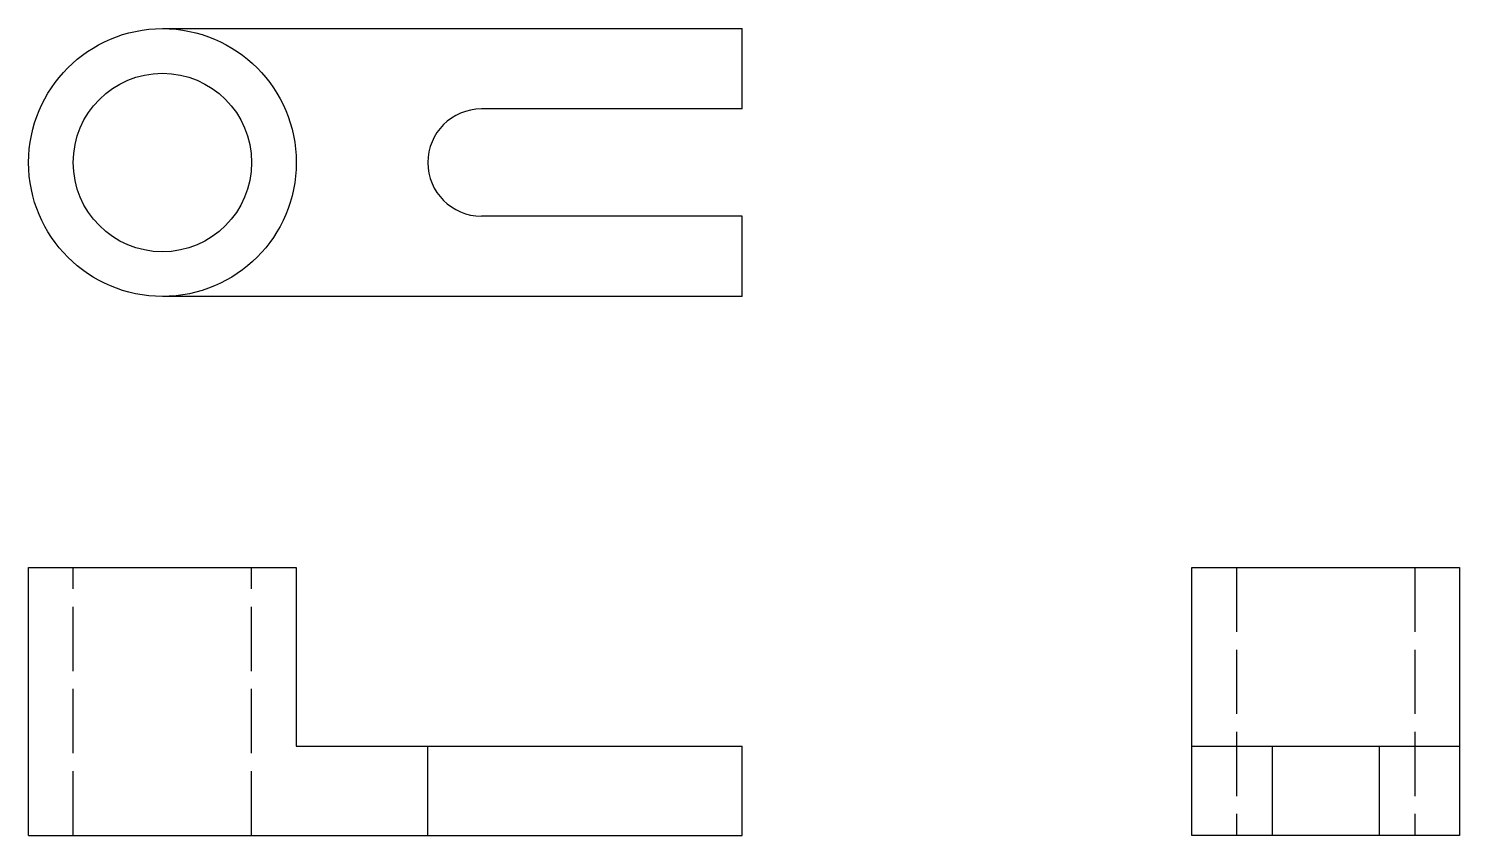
# Model space of a CAD drawing. Header units: inches. Extents: x 0 to 8.02, y 0 to 4.52.
import ezdxf

# ---------------------------------------------------------------- set-up
doc = ezdxf.new("R2010")
doc.units = ezdxf.units.IN
doc.header["$LTSCALE"] = 0.03
doc.header["$MEASUREMENT"] = 0
doc.linetypes.add('ACAD_ISO02W100', pattern=[15, 12, -3])
doc.layers.add('Hidden', color=7, linetype='ACAD_ISO02W100')

msp = doc.modelspace()

# ---------------------------------------------------------------- linework, layer by layer
for p, q in [((0.75, 4.5187), (4, 4.5187)), ((4, 4.0687), (4, 4.5187)), ((4, 4.0687), (2.5374, 4.0687)), ((4, 3.4687), (2.5374, 3.4687)), ((4, 3.0187), (4, 3.4687)), ((4, 3.0187), (0.75, 3.0187)), ((0, 0), (0, 1.5)), ((0, 1.5), (1.5, 1.5)), ((1.5, 1.5), (1.5, 0.5)), ((6.5187, 0), (6.5187, 1.5)), ((6.5187, 1.5), (8.0187, 1.5)), ((8.0187, 1.5), (8.0187, 0)), ((1.5, 0.5), (4, 0.5)), ((2.2374, 0), (2.2374, 0.5)), ((4, 0), (4, 0.5)), ((6.5187, 0.5), (8.0187, 0.5)), ((6.9687, 0.5), (6.9687, 0)), ((7.5687, 0.5), (7.5687, 0)), ((0, 0), (4, 0)), ((8.0187, 0), (6.5187, 0))]:
    msp.add_line(p, q)
for radius in [0.75, 0.5]:
    msp.add_circle((0.75, 3.7687), radius)
msp.add_arc((2.5374, 3.7687), 0.3, 90, 270)
at = {"layer": 'Hidden'}
for p, q in [((0.25, 0), (0.25, 1.5)), ((1.25, 0), (1.25, 1.5)), ((6.7687, 1.5), (6.7687, 0)), ((7.7687, 1.5), (7.7687, 0))]:
    msp.add_line(p, q, dxfattribs=at)

doc.saveas('drawing.dxf')
